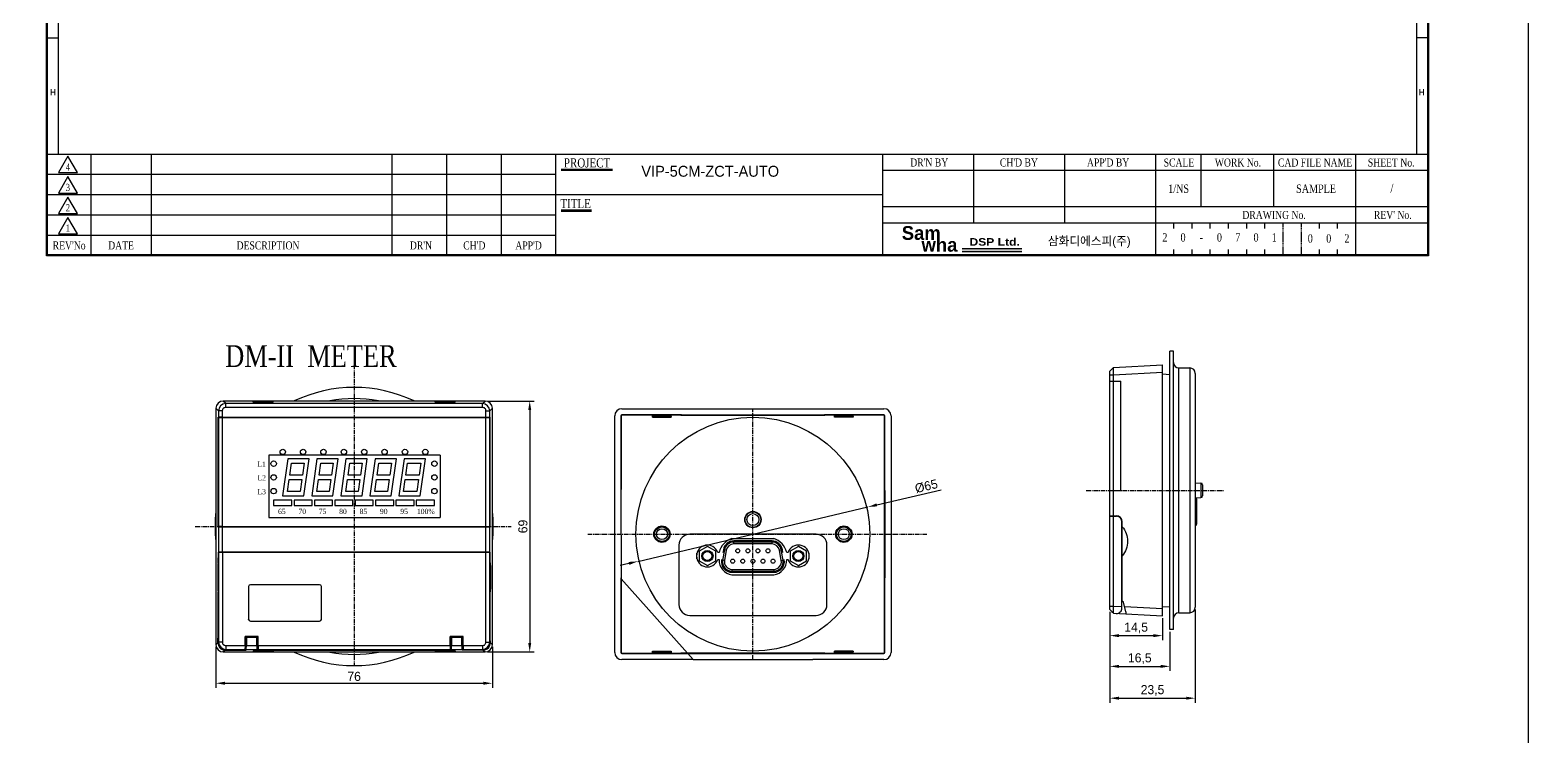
# Model space of a CAD drawing. Header units: millimetres. Extents: x 77 to 917, y 105 to 1108.
# Drawn here: x 505.4 to 917.3, y 593.1 to 787.2 of the extents above; entities that cross this region are included whole.
import ezdxf
from ezdxf.enums import TextEntityAlignment as Align

# ---------------------------------------------------------------- set-up
doc = ezdxf.new("R2010")
doc.units = ezdxf.units.MM
doc.linetypes.add('CENTER', pattern=[2, 1.25, -0.25, 0.25, -0.25])
doc.linetypes.add('HIDDEN', pattern=[0.375, 0.25, -0.125])
for name, color, linetype in [('02___PRT_ALL_AXES', 7, 'Continuous'), ('10', 1, 'Continuous'), ('20', 2, 'Continuous'), ('30', 3, 'Continuous'), ('40', 4, 'Continuous'), ('70', 7, 'Continuous'), ('ASHADE', 7, 'Continuous')]:
    doc.layers.add(name, color=color, linetype=linetype)
doc.styles.add('ghs', font='NGULIM.TTF')
doc.styles.add('SIMPLEX', font='SIMPLEX')
doc.styles.add('SS', font='batang.ttc', dxfattribs={"width": 0.8})
doc.styles.get("Standard").update_dxf_attribs({"font": 'BareunDotumPro1.ttf'})
doc.dimstyles.new('ISO-25', dxfattribs={"dimtxt": 2.5, "dimasz": 2.5, "dimexe": 1.25, "dimexo": 0.625, "dimtad": 1, "dimtxsty": 'Standard', "dimcen": 2.5, "dimadec": 0, "dimazin": 0, "dimtfac": 1, "dimtmove": 0, "dimatfit": 3, "dimfxl": 0, "dimarcsym": 0})

# ---------------------------------------------------------------- blocks, each defined once
blk = doc.blocks.new('*D6')
at = {"color": 0, "lineweight": -2}
for p, q in [((738.24, 656.6), (755.97, 660.79)), ((672.55, 641.09), (735.81, 656.03)), ((670.11, 640.52), (667.68, 639.94))]:
    blk.add_line(p, q, dxfattribs=at)
at = {"color": 0}
for points in [[(738.14, 657.01), (738.34, 656.2), (735.81, 656.03)], [(670.21, 640.11), (670.02, 640.92), (672.55, 641.09)]]:
    blk.add_solid(points, dxfattribs=at)
at = {"layer": 'Defpoints', "color": 0}
for p in [(735.81, 656.03), (672.55, 641.09)]:
    blk.add_point(p, dxfattribs=at)
at = {"color": 0, "insert": (751.86, 661.74), "char_height": 2.5, "attachment_point": 5, "rotation": 13.2846}
blk.add_mtext('%%c65', dxfattribs=at)
blk = doc.blocks.new('*D7')
at = {"color": 0, "lineweight": -2}
for p, q in [((802.3, 627.24), (802.3, 619.41)), ((816.8, 625.48), (816.8, 619.41)), ((804.8, 620.66), (814.3, 620.66))]:
    blk.add_line(p, q, dxfattribs=at)
at = {"color": 0}
for points in [[(804.8, 621.08), (804.8, 620.24), (802.3, 620.66)], [(814.3, 620.24), (814.3, 621.08), (816.8, 620.66)]]:
    blk.add_solid(points, dxfattribs=at)
at = {"layer": 'Defpoints', "color": 0}
for p in [(802.3, 627.86), (816.8, 626.1), (816.8, 620.66)]:
    blk.add_point(p, dxfattribs=at)
at = {"color": 0, "insert": (809.55, 622.77), "char_height": 2.5, "attachment_point": 5}
blk.add_mtext('14,5', dxfattribs=at)
blk = doc.blocks.new('*D8')
at = {"color": 0, "lineweight": -2}
for p, q in [((802.3, 627.24), (802.3, 610.97)), ((818.8, 621.73), (818.8, 610.97)), ((804.8, 612.22), (816.3, 612.22))]:
    blk.add_line(p, q, dxfattribs=at)
at = {"color": 0}
for points in [[(804.8, 612.63), (804.8, 611.8), (802.3, 612.22)], [(816.3, 611.8), (816.3, 612.63), (818.8, 612.22)]]:
    blk.add_solid(points, dxfattribs=at)
at = {"layer": 'Defpoints', "color": 0}
for p in [(802.3, 627.86), (818.8, 622.35), (818.8, 612.22)]:
    blk.add_point(p, dxfattribs=at)
at = {"color": 0, "insert": (810.55, 614.33), "char_height": 2.5, "attachment_point": 5}
blk.add_mtext('16,5', dxfattribs=at)
blk = doc.blocks.new('*D9')
at = {"color": 0, "lineweight": -2}
for p, q in [((802.3, 626.61), (802.3, 602.21)), ((825.8, 627.83), (825.8, 602.21)), ((804.8, 603.46), (823.3, 603.46))]:
    blk.add_line(p, q, dxfattribs=at)
at = {"color": 0}
for points in [[(804.8, 603.88), (804.8, 603.05), (802.3, 603.46)], [(823.3, 603.05), (823.3, 603.88), (825.8, 603.46)]]:
    blk.add_solid(points, dxfattribs=at)
at = {"layer": 'Defpoints', "color": 0}
for p in [(802.3, 627.24), (825.8, 628.45), (825.8, 603.46)]:
    blk.add_point(p, dxfattribs=at)
at = {"color": 0, "insert": (814.05, 605.58), "char_height": 2.5, "attachment_point": 5}
blk.add_mtext('23,5', dxfattribs=at)
blk = doc.blocks.new('*D10')
at = {"color": 0, "lineweight": -2}
for p, q in [((556.54, 617.54), (556.54, 606.32)), ((632.54, 617.54), (632.54, 606.32)), ((559.04, 607.57), (630.04, 607.57))]:
    blk.add_line(p, q, dxfattribs=at)
at = {"color": 0}
for points in [[(559.04, 607.99), (559.04, 607.15), (556.54, 607.57)], [(630.04, 607.15), (630.04, 607.99), (632.54, 607.57)]]:
    blk.add_solid(points, dxfattribs=at)
at = {"layer": 'Defpoints', "color": 0}
for p in [(556.54, 618.16), (632.54, 618.16), (632.54, 607.57)]:
    blk.add_point(p, dxfattribs=at)
at = {"color": 0, "insert": (594.54, 609.45), "char_height": 2.5, "attachment_point": 5}
blk.add_mtext('76', dxfattribs=at)
blk = doc.blocks.new('*D11')
at = {"color": 0, "lineweight": -2}
for p, q in [((631.17, 685.17), (644.07, 685.17)), ((642.82, 682.67), (642.82, 618.67)), ((631.17, 616.17), (644.07, 616.17))]:
    blk.add_line(p, q, dxfattribs=at)
at = {"color": 0}
for points in [[(643.24, 682.67), (642.41, 682.67), (642.82, 685.17)], [(642.41, 618.67), (643.24, 618.67), (642.82, 616.17)]]:
    blk.add_solid(points, dxfattribs=at)
at = {"layer": 'Defpoints', "color": 0}
for p in [(630.54, 685.17), (630.54, 616.17), (642.82, 616.17)]:
    blk.add_point(p, dxfattribs=at)
at = {"color": 0, "insert": (640.95, 650.67), "char_height": 2.5, "attachment_point": 5, "rotation": 90}
blk.add_mtext('69', dxfattribs=at)
blk = doc.blocks.new('makedsp')
at = {"layer": 'ASHADE'}
blk.add_hatch(color=5, dxfattribs=at).paths.add_polyline_path([(624.13, 175.72), (624.13, 176.66), (640.57, 176.66), (640.57, 175.72)])
at = {"layer": 'ASHADE', "color": 5}
for p, q in [((624.13, 176.66), (640.57, 176.66)), ((640.57, 175.72), (624.13, 175.72))]:
    blk.add_line(p, q, dxfattribs=at)
at = {"layer": 'ASHADE', "color": 20, "insert": (607.55, 182.79), "char_height": 3.7908, "width": 13.6224, "attachment_point": 1}
blk.add_mtext('{\\fPump Demi Bold LET|b0|i0|c0|p2;Sam}', dxfattribs=at)
at = {"layer": 'ASHADE', "color": 5, "insert": (612.98, 179.54), "char_height": 3.7908, "width": 13.6224, "attachment_point": 1}
blk.add_mtext('{\\fPump Demi Bold LET|b0|i0|c0|p2;wha}', dxfattribs=at)
at = {"layer": 'ASHADE', "insert": (626.15, 179.48), "char_height": 2.0792, "width": 16.1395, "attachment_point": 1}
blk.add_mtext('{\\fArial Black|b0|i0|c0|p34;DSP Ltd.}', dxfattribs=at)

msp = doc.modelspace()

# ---------------------------------------------------------------- linework, layer by layer
at = {"color": 1, "linetype": 'CENTER'}
for p, q in [((594.542, 695.276), (594.542, 612.417)), ((704.177, 614.058), (704.177, 683.058)), ((795.821, 660.604), (833.782, 660.604)), ((550.856, 650.667), (637.753, 650.667)), ((658.766, 648.558), (751.966, 648.558))]:
    msp.add_line(p, q, dxfattribs=at)
at = {"color": 7, "linetype": 'Continuous'}
for p, q in [((802.304, 693.344), (803.302, 694.396)), ((803.301, 694.395), (802.304, 693.344)), ((802.304, 690.68), (802.304, 693.344)), ((802.304, 692.399), (803.302, 692.399)), ((803.3, 694.395), (803.301, 694.395)), ((803.301, 694.395), (803.302, 694.396)), ((803.302, 694.396), (816.804, 695.104)), ((803.302, 692.399), (816.804, 693.106)), ((803.302, 690.671), (803.302, 692.399)), ((816.804, 626.104), (816.804, 695.104)), ((816.804, 692.604), (818.804, 692.499)), ((821.304, 626.954), (821.304, 694.254)), ((824.304, 694.254), (824.304, 626.954)), ((825.804, 692.754), (825.804, 628.454)), ((802.304, 690.68), (805.304, 690.654)), ((802.304, 690.578), (805.304, 690.604)), ((802.304, 660.63), (802.304, 690.578)), ((803.302, 660.621), (803.302, 690.586)), ((804.504, 690.597), (804.504, 690.661)), ((805.304, 660.554), (805.304, 690.654)), ((559.247, 684.46), (558.539, 685.167)), ((630.545, 685.167), (558.539, 685.167)), ((559.247, 683.407), (559.247, 684.46)), ((629.837, 684.46), (559.247, 684.46)), ((566.792, 684.895), (566.792, 684.96)), ((566.792, 684.96), (572.292, 684.96)), ((566.792, 684.895), (572.292, 684.895)), ((572.292, 684.895), (572.292, 684.96)), ((616.792, 684.895), (616.792, 684.96)), ((616.792, 684.96), (622.292, 684.96)), ((616.792, 684.895), (622.292, 684.895)), ((622.292, 684.895), (622.292, 684.96)), ((629.837, 684.46), (630.545, 685.167)), ((629.837, 683.407), (629.837, 684.46)), ((556.542, 683.17), (556.542, 618.165)), ((557.25, 682.463), (556.542, 683.17)), ((557.25, 680.735), (557.145, 680.717)), ((557.145, 650.617), (557.145, 680.717)), ((557.145, 680.717), (567.702, 680.717)), ((557.145, 680.667), (557.25, 680.65)), ((557.145, 680.667), (567.792, 680.667)), ((557.25, 682.463), (557.25, 680.735)), ((558.302, 682.463), (557.25, 682.463)), ((558.302, 680.744), (557.25, 680.735)), ((557.25, 680.65), (557.25, 650.685)), ((558.302, 680.641), (557.25, 680.65)), ((558.302, 682.463), (558.302, 680.744)), ((558.302, 680.744), (630.782, 680.744)), ((558.302, 680.641), (558.302, 650.694)), ((558.302, 680.641), (630.782, 680.641)), ((629.837, 683.407), (559.247, 683.407)), ((567.702, 680.717), (567.717, 680.725)), ((567.702, 680.717), (567.702, 680.667)), ((567.717, 680.725), (571.367, 680.725)), ((567.792, 680.717), (567.792, 680.667)), ((567.806, 680.717), (567.806, 680.66)), ((567.806, 680.66), (571.278, 680.66)), ((571.278, 680.66), (571.278, 680.717)), ((571.292, 680.667), (571.292, 680.717)), ((571.292, 680.667), (592.792, 680.667)), ((571.382, 680.717), (571.367, 680.725)), ((571.382, 680.717), (571.382, 680.667)), ((571.382, 680.717), (592.702, 680.717)), ((592.702, 680.717), (592.717, 680.725)), ((592.702, 680.717), (592.702, 680.667)), ((592.717, 680.725), (596.367, 680.725)), ((592.792, 680.717), (592.792, 680.667)), ((592.806, 680.717), (592.806, 680.66)), ((592.806, 680.66), (596.278, 680.66)), ((596.278, 680.66), (596.278, 680.725)), ((596.292, 680.667), (596.292, 680.717)), ((596.292, 680.667), (617.792, 680.667)), ((596.382, 680.717), (596.367, 680.725)), ((596.382, 680.717), (596.382, 680.667)), ((596.382, 680.717), (617.702, 680.717)), ((617.702, 680.717), (617.717, 680.725)), ((617.702, 680.717), (617.702, 680.667)), ((617.717, 680.725), (621.367, 680.725)), ((617.792, 680.717), (617.792, 680.667)), ((617.806, 680.717), (617.806, 680.66)), ((617.806, 680.66), (621.278, 680.66)), ((621.278, 680.66), (621.278, 680.725)), ((621.292, 680.667), (621.292, 680.717)), ((621.292, 680.667), (631.939, 680.667)), ((621.382, 680.717), (621.367, 680.725)), ((621.382, 680.717), (621.382, 680.667)), ((621.382, 680.717), (631.939, 680.717)), ((630.782, 680.744), (630.782, 682.463)), ((630.782, 682.463), (631.834, 682.463)), ((630.782, 680.744), (631.834, 680.735)), ((630.782, 680.641), (631.834, 680.65)), ((630.782, 650.694), (630.782, 680.641)), ((631.834, 682.463), (632.542, 683.17)), ((631.834, 680.735), (631.834, 682.463)), ((631.834, 680.735), (631.939, 680.717)), ((631.939, 680.667), (631.834, 680.65)), ((631.834, 650.685), (631.834, 680.65)), ((631.939, 650.617), (631.939, 680.717)), ((632.542, 618.165), (632.542, 683.17)), ((666.177, 652.733), (666.177, 681.061)), ((667.879, 681.056), (667.879, 660.56)), ((667.954, 680.981), (667.879, 681.056)), ((667.954, 681.056), (667.954, 660.796)), ((668.174, 683.058), (687.711, 683.058)), ((668.253, 681.281), (668.178, 681.356)), ((684.51, 681.356), (668.178, 681.356)), ((676.607, 681.281), (668.178, 681.281)), ((676.607, 680.721), (676.607, 681.281)), ((676.642, 681.176), (676.607, 681.281)), ((676.642, 680.896), (676.607, 680.721)), ((676.607, 680.721), (681.746, 680.721)), ((676.642, 680.896), (676.642, 681.176)), ((681.711, 681.149), (676.642, 681.149)), ((676.659, 681.083), (676.642, 681.083)), ((676.642, 680.984), (676.659, 681.071)), ((676.659, 681.071), (676.659, 681.149)), ((676.659, 681.071), (681.694, 681.071)), ((681.694, 681.071), (681.694, 681.149)), ((681.711, 681.083), (681.694, 681.083)), ((681.711, 680.984), (681.694, 681.071)), ((681.711, 681.176), (681.746, 681.281)), ((681.711, 680.896), (681.711, 681.176)), ((681.711, 680.896), (681.746, 680.721)), ((681.746, 680.721), (681.746, 681.281)), ((684.376, 681.281), (681.746, 681.281)), ((720.642, 683.058), (740.179, 683.058)), ((740.175, 681.356), (723.844, 681.356)), ((726.607, 681.281), (723.977, 681.281)), ((726.607, 680.721), (726.607, 681.281)), ((726.642, 681.176), (726.607, 681.281)), ((726.642, 680.896), (726.607, 680.721)), ((731.746, 680.721), (726.607, 680.721)), ((726.642, 680.896), (726.642, 681.176)), ((731.711, 681.149), (726.642, 681.149)), ((726.659, 681.083), (726.642, 681.083)), ((726.642, 680.984), (726.659, 681.071)), ((726.659, 681.071), (726.659, 681.149)), ((731.694, 681.071), (726.659, 681.071)), ((731.694, 681.071), (731.694, 681.149)), ((731.711, 681.083), (731.694, 681.083)), ((731.711, 680.984), (731.694, 681.071)), ((731.711, 681.176), (731.746, 681.281)), ((731.711, 680.896), (731.711, 681.176)), ((731.711, 680.896), (731.746, 680.721)), ((740.175, 681.281), (731.746, 681.281)), ((731.746, 680.721), (731.746, 681.281)), ((740.1, 681.281), (740.175, 681.356)), ((740.399, 680.981), (740.474, 681.056)), ((740.399, 660.796), (740.399, 681.056)), ((740.474, 660.56), (740.474, 681.056)), ((742.177, 681.061), (742.177, 652.733)), ((571.088, 670.263), (571.088, 653.417)), ((618.195, 670.263), (571.088, 670.263)), ((618.195, 670.263), (618.195, 653.178)), ((802.304, 660.63), (805.304, 660.604)), ((802.304, 660.528), (805.304, 660.554)), ((802.304, 653.604), (802.304, 660.528)), ((803.302, 653.604), (803.302, 660.536)), ((804.504, 660.547), (804.504, 660.611)), ((805.252, 660.553), (805.304, 660.604)), ((825.804, 662.639), (827.312, 662.612)), ((827.312, 662.612), (827.312, 658.595)), ((827.804, 662.112), (827.804, 659.095)), ((825.804, 658.569), (827.312, 658.595)), ((826.104, 658.274), (826.104, 651.274)), ((571.088, 653.117), (618.195, 653.117)), ((802.304, 653.604), (804.104, 653.604)), ((802.304, 627.864), (802.304, 653.504)), ((802.304, 653.504), (804.18, 653.471)), ((803.302, 628.809), (803.302, 653.486)), ((804.104, 653.471), (804.104, 653.604)), ((804.393, 653.451), (804.393, 653.577)), ((805.568, 652.649), (805.49, 652.645)), ((805.654, 628.269), (805.654, 651.971)), ((805.704, 651.351), (805.654, 651.354)), ((805.704, 630.097), (805.704, 652.004)), ((557.145, 650.667), (557.25, 650.685)), ((557.145, 650.667), (563.042, 650.667)), ((557.25, 650.6), (557.145, 650.617)), ((557.145, 650.617), (562.966, 650.617)), ((558.302, 650.694), (557.25, 650.685)), ((557.25, 650.6), (557.25, 643.667)), ((558.302, 650.591), (557.25, 650.6)), ((558.302, 650.694), (630.782, 650.694)), ((558.302, 650.591), (558.302, 643.667)), ((558.302, 650.591), (630.782, 650.591)), ((562.966, 650.617), (562.966, 650.667)), ((562.966, 650.617), (562.981, 650.61)), ((562.981, 650.61), (566.103, 650.61)), ((563.042, 650.667), (563.043, 650.611)), ((563.056, 650.674), (563.056, 650.617)), ((563.056, 650.674), (566.028, 650.674)), ((566.028, 650.617), (566.028, 650.674)), ((566.042, 650.667), (566.041, 650.611)), ((566.042, 650.667), (593.042, 650.667)), ((566.118, 650.617), (566.103, 650.61)), ((566.118, 650.617), (566.118, 650.667)), ((566.118, 650.617), (592.966, 650.617)), ((592.966, 650.617), (592.966, 650.667)), ((592.966, 650.617), (592.981, 650.61)), ((592.981, 650.61), (596.103, 650.61)), ((593.043, 650.611), (593.042, 650.667)), ((593.056, 650.674), (593.056, 650.61)), ((593.056, 650.674), (596.028, 650.674)), ((596.028, 650.617), (596.028, 650.674)), ((596.042, 650.667), (596.041, 650.611)), ((596.042, 650.667), (623.042, 650.667)), ((596.118, 650.617), (596.103, 650.61)), ((596.118, 650.617), (596.118, 650.667)), ((596.118, 650.617), (622.966, 650.617)), ((622.966, 650.617), (622.966, 650.667)), ((622.966, 650.617), (622.981, 650.61)), ((622.981, 650.61), (626.103, 650.61)), ((623.043, 650.611), (623.042, 650.667)), ((623.056, 650.674), (626.028, 650.674)), ((623.056, 650.674), (623.056, 650.61)), ((626.028, 650.617), (626.028, 650.674)), ((626.041, 650.611), (626.042, 650.667)), ((626.042, 650.667), (631.939, 650.667)), ((626.118, 650.617), (626.103, 650.61)), ((626.118, 650.617), (626.118, 650.667)), ((626.118, 650.617), (631.939, 650.617)), ((630.782, 650.694), (631.834, 650.685)), ((630.782, 650.591), (631.834, 650.6)), ((630.782, 643.667), (630.782, 650.591)), ((631.939, 650.667), (631.834, 650.685)), ((631.834, 650.6), (631.939, 650.617)), ((631.834, 643.667), (631.834, 650.6)), ((721.527, 648.558), (686.827, 648.558)), ((709.433, 646.688), (698.92, 646.688)), ((557.208, 643.667), (631.876, 643.667)), ((557.224, 643.535), (557.27, 643.55)), ((557.27, 643.55), (558.323, 643.567)), ((557.27, 643.55), (557.27, 618.872)), ((558.323, 643.567), (558.323, 618.872)), ((558.323, 643.567), (630.761, 643.567)), ((558.895, 643.641), (558.895, 643.567)), ((559.195, 643.667), (559.195, 643.567)), ((629.889, 643.567), (629.889, 643.667)), ((630.189, 643.567), (630.189, 643.641)), ((630.761, 643.567), (631.813, 643.55)), ((630.761, 618.872), (630.761, 643.567)), ((631.859, 643.535), (631.813, 643.55)), ((631.813, 618.872), (631.813, 643.55)), ((666.177, 616.056), (666.177, 644.384)), ((683.827, 645.558), (683.827, 629.208)), ((691.677, 645.183), (689.403, 643.871)), ((689.403, 643.871), (689.403, 641.246)), ((693.95, 643.871), (691.677, 645.183)), ((693.95, 641.246), (693.95, 643.871)), ((696.36, 644.24), (695.866, 641.44)), ((696.064, 644.292), (695.935, 643.558)), ((696.852, 644.153), (696.358, 641.353)), ((696.852, 644.153), (696.36, 644.24)), ((709.433, 646.388), (698.92, 646.388)), ((698.92, 645.888), (698.92, 646.388)), ((709.433, 645.888), (698.92, 645.888)), ((709.433, 645.888), (709.433, 646.388)), ((711.501, 644.153), (711.993, 644.24)), ((711.995, 641.353), (711.501, 644.153)), ((712.487, 641.44), (711.993, 644.24)), ((712.418, 643.558), (712.289, 644.292)), ((716.677, 645.183), (714.403, 643.871)), ((714.403, 643.871), (714.403, 641.246)), ((718.95, 643.871), (716.677, 645.183)), ((718.95, 641.246), (718.95, 643.871)), ((724.527, 629.208), (724.527, 645.558)), ((742.177, 644.384), (742.177, 616.056)), ((557.124, 640.667), (557.124, 642.067)), ((557.124, 642.067), (557.147, 642.067)), ((557.147, 642.035), (557.147, 618.749)), ((631.937, 642.067), (631.96, 642.067)), ((631.937, 618.749), (631.937, 642.035)), ((631.96, 640.667), (631.96, 642.067)), ((689.403, 641.246), (691.677, 639.933)), ((691.677, 639.933), (693.95, 641.246)), ((695.582, 641.558), (695.571, 641.492)), ((696.358, 641.353), (695.866, 641.44)), ((698.427, 638.888), (709.927, 638.888)), ((698.427, 638.888), (698.427, 638.388)), ((709.927, 638.888), (709.927, 638.388)), ((711.995, 641.353), (712.487, 641.44)), ((714.403, 641.246), (716.677, 639.933)), ((716.677, 639.933), (718.95, 641.246)), ((566.037, 634.652), (566.042, 634.646)), ((585.047, 634.652), (566.037, 634.652)), ((585.042, 634.646), (566.042, 634.646)), ((585.047, 634.652), (585.042, 634.646)), ((667.879, 636.557), (667.879, 616.06)), ((667.954, 636.321), (667.954, 616.06)), ((698.427, 638.388), (709.927, 638.388)), ((698.427, 638.088), (709.927, 638.088)), ((740.399, 616.06), (740.399, 636.321)), ((740.474, 616.06), (740.474, 636.557)), ((557.124, 620.16), (557.124, 632.667)), ((565.537, 634.152), (565.542, 634.147)), ((565.537, 634.152), (565.537, 625.141)), ((565.542, 634.147), (565.542, 625.146)), ((585.547, 634.152), (585.542, 634.147)), ((585.542, 625.146), (585.542, 634.147)), ((585.547, 625.141), (585.547, 634.152)), ((631.96, 620.16), (631.96, 632.667)), ((805.654, 630.692), (805.704, 630.69)), ((805.654, 630.192), (805.704, 630.19)), ((686.827, 626.208), (721.527, 626.208)), ((802.304, 628.809), (803.302, 628.809)), ((802.304, 627.864), (803.302, 626.811)), ((802.815, 627.325), (803.009, 627.12)), ((803.009, 627.12), (803.301, 626.812)), ((803.301, 626.812), (803.3, 626.813)), ((803.302, 626.811), (803.301, 626.812)), ((803.302, 628.809), (805.654, 628.685)), ((803.302, 626.811), (816.804, 626.104)), ((806.077, 629.854), (805.704, 630.097)), ((806.704, 627.243), (806.077, 629.854)), ((806.366, 628.648), (816.804, 628.101)), ((806.704, 627.243), (806.704, 626.633)), ((816.804, 628.604), (818.804, 628.709)), ((565.537, 625.141), (565.542, 625.146)), ((566.037, 624.641), (566.042, 624.646)), ((566.037, 624.641), (585.047, 624.641)), ((566.042, 624.646), (585.042, 624.646)), ((585.047, 624.641), (585.042, 624.646)), ((585.547, 625.141), (585.542, 625.146)), ((557.089, 618.712), (556.542, 618.165)), ((557.089, 618.712), (557.104, 619.918)), ((557.104, 619.918), (557.124, 620.16)), ((557.147, 619.918), (557.104, 619.918)), ((557.124, 620.16), (557.147, 620.16)), ((557.27, 618.872), (557.147, 618.749)), ((558.323, 618.872), (557.27, 618.872)), ((559.268, 617.927), (559.268, 616.875)), ((559.268, 617.927), (564.542, 617.927)), ((564.542, 617.927), (564.524, 616.875)), ((564.542, 617.927), (564.542, 620.454)), ((568.142, 620.454), (564.542, 620.454)), ((564.542, 620.3), (564.882, 620.3)), ((564.859, 620.254), (564.542, 620.254)), ((564.542, 620.16), (564.859, 620.16)), ((564.853, 619.918), (564.542, 619.918)), ((564.542, 619.154), (564.887, 619.154)), ((564.542, 617.954), (564.887, 617.954)), ((564.842, 617.307), (564.845, 617.954)), ((564.85, 619.154), (564.853, 619.918)), ((564.853, 619.918), (564.859, 620.16)), ((564.859, 620.254), (564.882, 620.3)), ((564.859, 620.16), (564.859, 620.254)), ((564.887, 620.454), (564.887, 620.209)), ((564.887, 620.209), (564.919, 620.177)), ((567.797, 620.209), (564.887, 620.209)), ((564.901, 616.875), (564.919, 617.927)), ((564.919, 620.177), (564.919, 617.927)), ((567.765, 620.177), (564.919, 620.177)), ((564.919, 617.927), (567.765, 617.927)), ((567.797, 620.209), (567.765, 620.177)), ((567.765, 617.927), (567.765, 620.177)), ((567.765, 617.927), (567.783, 616.875)), ((567.797, 620.209), (567.797, 620.454)), ((567.824, 620.254), (567.802, 620.3)), ((567.802, 620.3), (568.142, 620.3)), ((567.824, 620.254), (567.824, 620.16)), ((568.142, 620.254), (567.824, 620.254)), ((567.831, 619.918), (567.824, 620.16)), ((567.824, 620.16), (568.142, 620.16)), ((567.842, 617.307), (567.831, 619.918)), ((567.831, 619.918), (568.142, 619.918)), ((568.142, 617.927), (568.142, 620.454)), ((568.142, 617.927), (620.942, 617.927)), ((568.142, 617.927), (568.159, 616.875)), ((620.942, 617.927), (620.924, 616.875)), ((624.542, 620.454), (620.942, 620.454)), ((620.942, 617.927), (620.942, 620.454)), ((620.942, 620.3), (621.282, 620.3)), ((621.259, 620.254), (620.942, 620.254)), ((620.942, 620.16), (621.259, 620.16)), ((620.942, 619.918), (621.253, 619.918)), ((621.242, 617.307), (621.253, 619.918)), ((621.253, 619.918), (621.259, 620.16)), ((621.259, 620.254), (621.282, 620.3)), ((621.259, 620.16), (621.259, 620.254)), ((621.287, 620.454), (621.287, 620.209)), ((624.197, 620.209), (621.287, 620.209)), ((621.287, 620.209), (621.319, 620.177)), ((621.301, 616.875), (621.319, 617.927)), ((624.165, 620.177), (621.319, 620.177)), ((621.319, 620.177), (621.319, 617.927)), ((621.319, 617.927), (624.165, 617.927)), ((624.197, 620.209), (624.165, 620.177)), ((624.165, 617.927), (624.165, 620.177)), ((624.165, 617.927), (624.183, 616.875)), ((624.197, 620.209), (624.197, 620.454)), ((624.542, 619.154), (624.197, 619.154)), ((624.542, 617.954), (624.197, 617.954)), ((624.202, 620.3), (624.542, 620.3)), ((624.224, 620.254), (624.202, 620.3)), ((624.542, 620.254), (624.224, 620.254)), ((624.224, 620.254), (624.224, 620.16)), ((624.542, 620.16), (624.224, 620.16)), ((624.231, 619.918), (624.224, 620.16)), ((624.231, 619.918), (624.542, 619.918)), ((624.234, 619.154), (624.231, 619.918)), ((624.242, 617.307), (624.239, 617.954)), ((624.542, 617.927), (624.542, 620.454)), ((624.542, 617.927), (629.816, 617.927)), ((624.542, 617.927), (624.559, 616.875)), ((629.816, 617.927), (629.816, 616.875)), ((630.761, 618.872), (631.813, 618.872)), ((631.813, 618.872), (631.937, 618.749)), ((631.96, 620.16), (631.937, 620.16)), ((631.937, 619.918), (631.98, 619.918)), ((631.98, 619.918), (631.96, 620.16)), ((631.995, 618.712), (631.98, 619.918)), ((631.995, 618.712), (632.542, 618.165)), ((557.807, 617.307), (557.631, 617.307)), ((559.069, 616.697), (558.539, 616.167)), ((558.539, 616.167), (630.545, 616.167)), ((559.069, 616.697), (564.842, 616.697)), ((559.133, 616.832), (559.227, 616.834)), ((559.268, 616.875), (559.227, 616.834)), ((559.227, 616.834), (564.511, 616.834)), ((559.227, 616.832), (564.51, 616.832)), ((559.268, 616.875), (564.524, 616.875)), ((564.511, 616.834), (564.51, 616.833)), ((564.511, 616.834), (564.524, 616.875)), ((564.842, 617.307), (564.532, 617.307)), ((564.842, 616.697), (564.842, 617.307)), ((564.901, 616.875), (564.842, 616.697)), ((564.901, 616.875), (567.783, 616.875)), ((566.792, 616.44), (572.292, 616.44)), ((566.792, 616.44), (566.792, 616.374)), ((566.792, 616.374), (572.292, 616.374)), ((567.842, 616.697), (567.783, 616.875)), ((567.842, 617.307), (568.152, 617.307)), ((567.842, 616.697), (567.842, 617.307)), ((567.842, 616.697), (621.242, 616.697)), ((568.173, 616.834), (568.159, 616.875)), ((568.159, 616.875), (620.924, 616.875)), ((568.173, 616.834), (568.174, 616.833)), ((568.173, 616.834), (620.911, 616.834)), ((568.174, 616.832), (620.91, 616.832)), ((572.292, 616.44), (572.292, 616.374)), ((616.792, 616.44), (622.292, 616.44)), ((616.792, 616.44), (616.792, 616.374)), ((616.792, 616.374), (622.292, 616.374)), ((620.911, 616.834), (620.91, 616.833)), ((620.924, 616.875), (620.911, 616.834)), ((620.932, 617.307), (621.242, 617.307)), ((621.242, 616.697), (621.242, 617.307)), ((621.301, 616.875), (621.242, 616.697)), ((621.301, 616.875), (624.183, 616.875)), ((622.292, 616.44), (622.292, 616.374)), ((624.242, 616.697), (624.183, 616.875)), ((624.242, 617.307), (624.552, 617.307)), ((624.242, 616.697), (624.242, 617.307)), ((630.015, 616.697), (624.242, 616.697)), ((624.559, 616.875), (629.816, 616.875)), ((624.559, 616.875), (624.573, 616.834)), ((624.573, 616.834), (629.857, 616.834)), ((624.573, 616.834), (624.574, 616.833)), ((624.574, 616.832), (629.857, 616.832)), ((629.816, 616.875), (629.857, 616.834)), ((629.857, 616.834), (629.951, 616.832)), ((630.015, 616.697), (630.545, 616.167)), ((631.277, 617.307), (631.453, 617.307)), ((667.954, 616.135), (667.879, 616.06)), ((687.711, 614.058), (668.174, 614.058)), ((668.178, 615.836), (676.607, 615.836)), ((668.253, 615.836), (668.178, 615.761)), ((668.178, 615.761), (684.51, 615.761)), ((676.607, 616.395), (681.746, 616.395)), ((676.607, 616.395), (676.642, 616.22)), ((676.607, 615.836), (676.607, 616.395)), ((676.642, 615.94), (676.607, 615.836)), ((676.642, 615.94), (676.642, 616.22)), ((676.642, 616.133), (676.659, 616.045)), ((676.659, 616.033), (676.642, 616.033)), ((681.711, 615.968), (676.642, 615.968)), ((676.659, 616.045), (681.694, 616.045)), ((676.659, 615.968), (676.659, 616.045)), ((681.711, 616.133), (681.694, 616.045)), ((681.694, 615.968), (681.694, 616.045)), ((681.711, 616.033), (681.694, 616.033)), ((681.746, 616.395), (681.711, 616.22)), ((681.711, 615.94), (681.711, 616.22)), ((681.711, 615.94), (681.746, 615.836)), ((681.746, 615.836), (681.746, 616.395)), ((681.746, 615.836), (684.376, 615.836)), ((740.179, 614.058), (720.642, 614.058)), ((723.844, 615.761), (740.175, 615.761)), ((723.977, 615.836), (726.607, 615.836)), ((731.746, 616.395), (726.607, 616.395)), ((726.607, 616.395), (726.642, 616.22)), ((726.607, 615.836), (726.607, 616.395)), ((726.642, 615.94), (726.607, 615.836)), ((726.642, 615.94), (726.642, 616.22)), ((726.642, 616.133), (726.659, 616.045)), ((726.659, 616.033), (726.642, 616.033)), ((731.711, 615.968), (726.642, 615.968)), ((731.694, 616.045), (726.659, 616.045)), ((726.659, 615.968), (726.659, 616.045)), ((731.711, 616.133), (731.694, 616.045)), ((731.694, 615.968), (731.694, 616.045)), ((731.711, 616.033), (731.694, 616.033)), ((731.746, 616.395), (731.711, 616.22)), ((731.711, 615.94), (731.711, 616.22)), ((731.711, 615.94), (731.746, 615.836)), ((731.746, 615.836), (731.746, 616.395)), ((731.746, 615.836), (740.175, 615.836)), ((740.1, 615.836), (740.175, 615.761)), ((740.399, 616.135), (740.474, 616.06))]:
    msp.add_line(p, q, dxfattribs=at)
for p, q in [((684.376, 681.281), (723.977, 681.281)), ((684.51, 681.356), (723.844, 681.356)), ((687.711, 683.058), (720.642, 683.058)), ((667.879, 660.56), (667.954, 636.321)), ((740.399, 636.321), (740.399, 660.796)), ((740.474, 660.56), (740.474, 636.557)), ((571.088, 653.417), (571.088, 653.117)), ((666.177, 644.384), (666.177, 652.733)), ((742.177, 652.733), (742.177, 644.384)), ((667.954, 636.321), (687.711, 614.058)), ((723.977, 615.836), (684.376, 615.836)), ((684.51, 615.761), (723.844, 615.761)), ((687.711, 614.058), (720.642, 614.058))]:
    msp.add_line(p, q)
at = {"color": 1, "linetype": 'Continuous'}
for p, q in [((698.427, 647.388), (709.927, 647.388)), ((694.877, 643.558), (694.505, 643.558)), ((713.848, 643.558), (713.477, 643.558)), ((694.505, 641.558), (694.877, 641.558)), ((712.782, 641.492), (712.771, 641.558)), ((713.477, 641.558), (713.848, 641.558)), ((698.427, 637.388), (709.927, 637.388))]:
    msp.add_line(p, q, dxfattribs=at)
msp.add_lwpolyline([(77.374, 1009.23), (917.29, 1009.23), (917.29, 428.192), (77.374, 428.192)], close=True)
at = {"color": 7, "linetype": 'Continuous'}
for centre, radius in [((704.177, 648.558), 32.15), ((704.177, 652.558), 2.15), ((704.177, 652.558), 1.65), ((679.177, 648.558), 2.052), ((679.177, 648.558), 2.009), ((679.177, 648.558), 1.509), ((729.177, 648.558), 2.052), ((729.177, 648.558), 2.009), ((729.177, 648.558), 1.509), ((691.677, 642.558), 1.55), ((691.677, 642.558), 1.25), ((700.027, 643.978), 0.55), ((702.797, 643.978), 0.55), ((705.557, 643.978), 0.55), ((708.327, 643.978), 0.55), ((716.677, 642.558), 1.55), ((716.677, 642.558), 1.25), ((698.637, 641.138), 0.55), ((701.407, 641.138), 0.55), ((704.177, 641.138), 0.55), ((706.947, 641.138), 0.55), ((709.717, 641.138), 0.55)]:
    msp.add_circle(centre, radius, dxfattribs=at)
for centre, radius, start, end in [((821.304, 695.754), 1.5, 180, 270), ((824.304, 692.754), 1.5, 0, 90), ((559.25, 682.46), 2, 90.08421, 179.91579), ((594.542, 650.667), 35.15, 79.07725, 100.92275), ((629.834, 682.46), 2, 0.08421, 89.91579), ((668.178, 681.056), 0.225, 89.98645, 180.01355), ((740.175, 681.056), 0.225, 359.98645, 90.01355), ((827.304, 662.112), 0.5, 0, 89), ((827.304, 659.095), 0.5, 271, 0), ((825.604, 658.274), 0.5, 0, 36.70142), ((804.104, 652.004), 1.6, 0, 90), ((804.154, 651.971), 1.5, 0, 89), ((825.604, 651.274), 0.5, 293.60704, 0), ((686.827, 645.558), 3, 90, 180), ((698.92, 643.788), 2.9, 90, 170), ((709.433, 643.788), 2.9, 10, 90), ((721.527, 645.558), 3, 0, 90), ((698.92, 643.788), 2.6, 90, 170), ((698.92, 643.788), 2.1, 90, 170), ((709.433, 643.788), 2.6, 10, 90), ((709.433, 643.788), 2.1, 10, 90), ((546.159, 636.709), 11.657, 19.4695, 19.85245), ((642.924, 636.709), 11.657, 160.14755, 160.5305), ((698.427, 640.988), 2.9, 170, 270), ((698.427, 640.988), 2.6, 170, 270), ((698.427, 640.988), 2.1, 170, 270), ((709.927, 640.988), 2.6, 270, 10), ((709.927, 640.988), 2.1, 270, 10), ((546.166, 636.624), 11.65, 340.14755, 340.53109), ((642.918, 636.624), 11.65, 199.46891, 199.85245), ((686.827, 629.208), 3, 180, 270), ((721.527, 629.208), 3, 270, 0), ((804.154, 628.269), 1.5, 267, 0), ((821.304, 625.454), 1.5, 90, 180), ((824.304, 628.454), 1.5, 270, 0), ((559.271, 618.875), 2, 180.08421, 269.91579), ((629.813, 618.875), 2, 270.08421, 359.91579), ((594.542, 650.667), 35.15, 259.07725, 280.92275), ((668.178, 616.06), 0.225, 179.98645, 270.01355), ((740.175, 616.06), 0.225, 269.98645, 0.01355)]:
    msp.add_arc(centre, radius, start, end, dxfattribs=at)
at = {"color": 1, "linetype": 'Continuous'}
for centre, radius, start, end in [((700.088, 642.288), 5.364, 108.04142, 166.30414), ((708.265, 642.288), 5.364, 13.69586, 71.95858), ((691.677, 642.558), 3, 19.47122, 340.52878), ((716.677, 642.558), 3, 199.47122, 160.52878), ((699.013, 641.483), 4.137, 178.96339, 261.85337), ((709.34, 641.483), 4.137, 278.14663, 1.03661)]:
    msp.add_arc(centre, radius, start, end, dxfattribs=at)
at = {"color": 0, "linetype": 'Continuous'}
msp.add_arc((709.927, 640.988), 2.9, 270, 10, dxfattribs=at)
at = {"color": 7, "linetype": 'Continuous'}
for centre, major_axis, ratio, start_param, end_param in [((558.545, 683.165), (1.418, -1.418), 0.9972647, 2.357564, 3.9256213), ((630.539, 683.165), (1.418, 1.418), 0.9972647, -0.7840286, 0.7840286), ((668.179, 681.055), (1.418, -1.418), 0.9972647, 2.357564, 3.9256213), ((668.179, 681.055), (0.213, -0.213), 0.9972647, 8.6407493, 10.2088066), ((740.174, 681.055), (-0.213, -0.213), 0.9972647, 8.6407493, 10.2088066), ((740.174, 681.055), (-1.418, -1.418), 0.9972647, 2.357564, 3.9256213), ((557.208, 642.067), (0, 1.6), 0.0524078, 0, 1.5707963), ((557.226, 642.035), (0, 1.5), 0.0524078, 6.3006386, 7.8539816), ((558.905, 642.067), (0, 1.6), 0.0349208, 0.1819588, 0.3537786), ((630.179, 642.067), (0, 1.6), 0.0349208, -0.3537841, -0.1819588), ((631.858, 642.035), (0, 1.5), 0.0524078, -1.5707963, -0.0174533), ((631.876, 642.067), (0, 1.6), 0.0524078, -1.5707963, 0), ((566.037, 634.152), (0.354, -0.354), 0.9996955, 2.3563468, 3.9268385), ((566.042, 634.146), (0.354, -0.354), 0.9996955, 2.3563468, 3.9268385), ((585.042, 634.146), (-0.354, -0.354), 0.9996955, 2.3563468, 3.9268385), ((585.047, 634.152), (0.354, 0.354), 0.9996955, -0.7852459, 0.7852459), ((566.037, 625.141), (0.354, 0.354), 0.9996955, 2.3563468, 3.9268385), ((566.042, 625.147), (0.354, 0.354), 0.9996955, 2.3563468, 3.9268385), ((585.042, 625.147), (-0.354, 0.354), 0.9996955, 2.3563468, 3.9268385), ((585.047, 625.141), (-0.354, 0.354), 0.9996955, -3.9268385, -2.3563468), ((558.545, 618.17), (1.418, 1.418), 0.9972647, -3.9256213, -2.357564), ((559.092, 618.717), (0.876, 1.838), 0.9802708, -4.2724963, -3.506276), ((559.15, 618.754), (1.418, 1.418), 0.9972647, 2.357564, 2.5671651), ((564.887, 618.554), (0, 0.7), 0.0174551, -3.6798354, 0.5382428), ((564.882, 620.6), (0, 0.3), 0.0174551, -3.1066861, -2.0799773), ((567.802, 620.6), (0, 0.3), 0.0174551, -4.203208, -3.1764992), ((621.282, 620.6), (0, 0.3), 0.0174551, -3.1066861, -2.0799773), ((624.197, 618.554), (0, 0.7), 0.0174551, -0.5382428, 3.6798354), ((624.202, 620.6), (0, 0.3), 0.0174551, -4.203208, -3.1764992), ((630.539, 618.17), (1.418, -1.418), 0.9972647, -0.7840286, 0.7840286), ((629.992, 618.717), (-0.876, 1.838), 0.9802708, -2.7769093, -2.010689), ((629.934, 618.754), (-1.418, 1.418), 0.9972647, -2.5671651, -2.357564), ((559.074, 618.699), (1.418, 1.418), 0.9972647, -3.159401, -2.357564), ((630.01, 618.699), (1.418, -1.418), 0.9972647, -0.7840286, 0.0178083), ((668.179, 616.061), (1.418, 1.418), 0.9972647, 2.357564, 3.9256213), ((668.179, 616.061), (0.213, 0.213), 0.9972647, 8.6407493, 10.2088066), ((740.174, 616.061), (-0.213, 0.213), 0.9972647, 8.6407493, 10.2088066), ((740.174, 616.061), (-1.418, 1.418), 0.9972647, 2.357564, 3.9256213)]:
    msp.add_ellipse(centre, major_axis=major_axis, ratio=ratio, start_param=start_param, end_param=end_param, dxfattribs=at)
for points, knots in [([(803.302, 692.399), (803.298, 692.526), (803.293, 692.775), (803.286, 693.137), (803.281, 693.472), (803.279, 693.768), (803.28, 693.985), (803.282, 694.131), (803.284, 694.217), (803.287, 694.286), (803.29, 694.339), (803.295, 694.372), (803.297, 694.39), (803.3, 694.395)], [0, 0, 0, 0, 0.1906083, 0.3743539, 0.5442156, 0.6941577, 0.8186323, 0.8698734, 0.9131183, 0.9480079, 0.9742142, 0.9915234, 1, 1, 1, 1]), ([(559.247, 683.407), (559.124, 683.408), (558.875, 683.358), (558.561, 683.148), (558.351, 682.834), (558.301, 682.585), (558.302, 682.463)], [0, 0, 0, 0, 0.2502191, 0.500153, 0.7500302, 1, 1, 1, 1]), ([(630.782, 682.463), (630.782, 682.586), (630.733, 682.834), (630.523, 683.148), (630.208, 683.358), (629.96, 683.408), (629.837, 683.407)], [0, 0, 0, 0, 0.2502191, 0.500153, 0.7500302, 1, 1, 1, 1]), ([(826.104, 655.809), (826.104, 655.798), (826.084, 655.783), (826.055, 655.771), (826.019, 655.76), (825.976, 655.751), (825.903, 655.738), (825.845, 655.733), (825.804, 655.729)], [0, 0, 0, 0, 0.1018212, 0.1904723, 0.3061664, 0.4476743, 0.6126485, 1, 1, 1, 1]), ([(826.104, 653.009), (826.104, 652.998), (826.084, 652.983), (826.055, 652.971), (826.019, 652.96), (825.976, 652.951), (825.903, 652.938), (825.845, 652.933), (825.804, 652.929)], [0, 0, 0, 0, 0.1018212, 0.1904723, 0.3061664, 0.4476743, 0.6126485, 1, 1, 1, 1]), ([(805.704, 650.604), (806.18, 650.058), (806.943, 648.785), (807.338, 646.604), (806.943, 644.422), (806.18, 643.149), (805.704, 642.604)], [0, 0, 0, 0, 0.2499858, 0.5000001, 0.7500151, 1, 1, 1, 1]), ([(557.124, 640.667), (557.095, 640.047), (557.057, 638.713), (557.038, 636.667), (557.057, 634.622), (557.095, 633.288), (557.124, 632.667)], [0, 0, 0, 0, 0.2329971, 0.500001, 0.7670065, 1, 1, 1, 1]), ([(631.96, 640.667), (631.989, 640.047), (632.027, 638.713), (632.045, 636.667), (632.027, 634.622), (631.989, 633.288), (631.96, 632.667)], [0, 0, 0, 0, 0.2329971, 0.500001, 0.7670065, 1, 1, 1, 1]), ([(803.3, 626.813), (803.297, 626.817), (803.295, 626.835), (803.29, 626.869), (803.287, 626.921), (803.284, 626.991), (803.282, 627.077), (803.28, 627.222), (803.279, 627.439), (803.281, 627.735), (803.286, 628.07), (803.293, 628.433), (803.298, 628.682), (803.302, 628.809)], [0, 0, 0, 0, 0.0084827, 0.0257963, 0.0520065, 0.0868997, 0.1301473, 0.1813901, 0.3058655, 0.4558056, 0.6256622, 0.8093999, 1, 1, 1, 1]), ([(557.191, 618.332), (557.218, 618.207), (557.296, 617.966), (557.48, 617.645), (557.709, 617.38), (558.048, 617.108), (558.524, 616.888), (558.933, 616.832), (559.132, 616.832)], [0, 0, 0, 0, 0.1453169, 0.2844545, 0.4157128, 0.5400544, 0.7741645, 1, 1, 1, 1]), ([(558.323, 618.872), (558.322, 618.749), (558.372, 618.501), (558.582, 618.186), (558.896, 617.977), (559.145, 617.927), (559.268, 617.927)], [0, 0, 0, 0, 0.2502193, 0.5001512, 0.7500273, 1, 1, 1, 1]), ([(629.816, 617.927), (629.939, 617.927), (630.188, 617.977), (630.502, 618.187), (630.712, 618.501), (630.761, 618.749), (630.761, 618.872)], [0, 0, 0, 0, 0.2502193, 0.5001512, 0.7500273, 1, 1, 1, 1]), ([(629.952, 616.832), (630.151, 616.832), (630.559, 616.888), (631.036, 617.108), (631.374, 617.38), (631.604, 617.645), (631.788, 617.966), (631.866, 618.207), (631.893, 618.332)], [0, 0, 0, 0, 0.2258312, 0.4599354, 0.5842729, 0.7155252, 0.8546651, 1, 1, 1, 1])]:
    msp.add_open_spline(points, degree=3, knots=knots, dxfattribs=at)
at = {"layer": '02___PRT_ALL_AXES', "color": 7, "linetype": 'Continuous'}
for p, q in [((819.804, 698.854), (818.804, 698.854)), ((818.804, 622.354), (818.804, 698.853)), ((819.804, 622.354), (819.804, 698.853)), ((821.304, 694.254), (824.304, 694.254)), ((576.302, 669.247), (574.874, 659.087)), ((582.159, 669.247), (576.302, 669.247)), ((576.885, 664.767), (577.346, 668.047)), ((577.346, 668.047), (580.779, 668.047)), ((580.779, 668.047), (580.318, 664.767)), ((580.731, 659.087), (582.159, 669.247)), ((584.302, 669.247), (582.874, 659.087)), ((590.159, 669.247), (584.302, 669.247)), ((584.885, 664.767), (585.346, 668.047)), ((585.346, 668.047), (588.779, 668.047)), ((588.779, 668.047), (588.318, 664.767)), ((588.731, 659.087), (590.159, 669.247)), ((592.302, 669.247), (590.874, 659.087)), ((598.159, 669.247), (592.302, 669.247)), ((592.885, 664.767), (593.346, 668.047)), ((593.346, 668.047), (596.779, 668.047)), ((596.779, 668.047), (596.318, 664.767)), ((596.731, 659.087), (598.159, 669.247)), ((600.302, 669.247), (598.874, 659.087)), ((606.159, 669.247), (600.302, 669.247)), ((600.885, 664.767), (601.346, 668.047)), ((601.346, 668.047), (604.779, 668.047)), ((604.779, 668.047), (604.318, 664.767)), ((604.731, 659.087), (606.159, 669.247)), ((608.302, 669.247), (606.874, 659.087)), ((614.159, 669.247), (608.302, 669.247)), ((608.784, 664.767), (609.245, 668.047)), ((609.245, 668.047), (612.88, 668.047)), ((612.88, 668.047), (612.419, 664.767)), ((612.731, 659.087), (614.159, 669.247)), ((576.255, 660.287), (576.716, 663.567)), ((576.716, 663.567), (580.149, 663.567)), ((580.318, 664.767), (576.885, 664.767)), ((580.149, 663.567), (579.688, 660.287)), ((584.255, 660.287), (584.716, 663.567)), ((584.716, 663.567), (588.149, 663.567)), ((588.318, 664.767), (584.885, 664.767)), ((588.149, 663.567), (587.688, 660.287)), ((592.255, 660.287), (592.716, 663.567)), ((592.716, 663.567), (596.149, 663.567)), ((596.318, 664.767), (592.885, 664.767)), ((596.149, 663.567), (595.688, 660.287)), ((600.255, 660.287), (600.716, 663.567)), ((600.716, 663.567), (604.149, 663.567)), ((604.318, 664.767), (600.885, 664.767)), ((604.149, 663.567), (603.688, 660.287)), ((608.154, 660.287), (608.615, 663.567)), ((608.615, 663.567), (612.25, 663.567)), ((612.419, 664.767), (608.784, 664.767)), ((612.25, 663.567), (611.789, 660.287)), ((574.874, 659.087), (580.731, 659.087)), ((579.688, 660.287), (576.255, 660.287)), ((582.874, 659.087), (588.731, 659.087)), ((587.688, 660.287), (584.255, 660.287)), ((590.874, 659.087), (596.731, 659.087)), ((595.688, 660.287), (592.255, 660.287)), ((598.874, 659.087), (604.731, 659.087)), ((603.688, 660.287), (600.255, 660.287)), ((606.874, 659.087), (612.731, 659.087)), ((611.789, 660.287), (608.154, 660.287)), ((572.417, 657.867), (572.417, 656.467)), ((577.417, 657.867), (572.417, 657.867)), ((572.417, 656.467), (577.417, 656.467)), ((577.417, 656.467), (577.417, 657.867)), ((578.017, 657.867), (578.017, 656.467)), ((583.017, 657.867), (578.017, 657.867)), ((578.017, 656.467), (583.017, 656.467)), ((583.017, 656.467), (583.017, 657.867)), ((583.617, 657.867), (583.617, 656.467)), ((588.617, 657.867), (583.617, 657.867)), ((583.617, 656.467), (588.617, 656.467)), ((588.617, 656.467), (588.617, 657.867)), ((589.217, 657.867), (589.217, 656.467)), ((594.217, 657.867), (589.217, 657.867)), ((589.217, 656.467), (594.217, 656.467)), ((594.217, 656.467), (594.217, 657.867)), ((594.817, 657.867), (594.817, 656.467)), ((599.817, 657.867), (594.817, 657.867)), ((594.817, 656.467), (599.817, 656.467)), ((599.817, 656.467), (599.817, 657.867)), ((600.417, 657.867), (600.417, 656.467)), ((605.417, 657.867), (600.417, 657.867)), ((600.417, 656.467), (605.417, 656.467)), ((605.417, 656.467), (605.417, 657.867)), ((606.017, 657.867), (606.017, 656.467)), ((611.017, 657.867), (606.017, 657.867)), ((606.017, 656.467), (611.017, 656.467)), ((611.017, 656.467), (611.017, 657.867)), ((616.617, 657.867), (611.617, 657.867)), ((611.617, 657.867), (611.617, 656.467)), ((611.617, 656.467), (616.617, 656.467)), ((616.617, 656.467), (616.617, 657.867)), ((688.772, 641.812), (688.772, 643.305)), ((719.582, 643.305), (719.582, 641.812)), ((821.304, 626.954), (824.304, 626.954)), ((819.804, 622.354), (818.804, 622.354))]:
    msp.add_line(p, q, dxfattribs=at)
for centre, radius in [((574.917, 671.167), 0.75), ((580.517, 671.167), 0.75), ((586.117, 671.167), 0.75), ((591.717, 671.167), 0.75), ((597.317, 671.167), 0.75), ((602.917, 671.167), 0.75), ((608.517, 671.167), 0.75), ((614.117, 671.167), 0.75), ((572.417, 667.947), 0.75), ((616.617, 667.947), 0.75), ((572.417, 664.167), 0.75), ((616.617, 664.167), 0.75), ((572.417, 660.387), 0.75), ((616.617, 660.387), 0.75), ((679.177, 648.558), 2.25), ((704.177, 652.558), 2.25), ((729.177, 648.558), 2.25)]:
    msp.add_circle(centre, radius, dxfattribs=at)
for start, end in [(64.485, 115.515), (173.7303, 186.2697), (353.7303, 6.2697), (244.485, 295.515)]:
    msp.add_arc((594.542, 650.667), 38.25, start, end, dxfattribs=at)
at = {"layer": '10', "color": 7}
for p, q in [((651.433, 748.589), (665.542, 748.589)), ((651.433, 737.389), (659.769, 737.389))]:
    msp.add_line(p, q, dxfattribs=at)
for points in [[(515.857, 752.453), (513.259, 747.953), (518.455, 747.953)], [(515.857, 746.853), (513.259, 742.353), (518.455, 742.353)], [(515.857, 741.253), (513.259, 736.753), (518.455, 736.753)], [(515.857, 735.653), (513.259, 731.153), (518.455, 731.153)]]:
    msp.add_lwpolyline(points, close=True, dxfattribs=at)
at = {"layer": '20', "color": 7}
for p, q in [((513.234, 753.057), (513.234, 991.757)), ((886.634, 991.757), (886.634, 753.057))]:
    msp.add_line(p, q, dxfattribs=at)
at = {"layer": '30', "color": 7}
for p, q in [((509.934, 785.057), (513.234, 785.057)), ((889.934, 785.057), (886.634, 785.057))]:
    msp.add_line(p, q, dxfattribs=at)
at = {"layer": '40', "color": 7}
for p, q in [((522.199, 753.057), (522.199, 725.057)), ((538.699, 753.057), (538.699, 725.057)), ((604.934, 753.057), (604.934, 725.057)), ((619.934, 753.057), (619.934, 725.057)), ((634.934, 753.057), (634.934, 725.057)), ((649.934, 753.057), (649.934, 725.057)), ((739.934, 725.057), (739.934, 753.057)), ((764.934, 734.057), (764.934, 753.057)), ((789.934, 734.057), (789.934, 753.057)), ((814.934, 725.057), (814.934, 753.057)), ((827.434, 738.557), (827.434, 753.057)), ((847.434, 738.557), (847.434, 753.057)), ((869.934, 738.557), (869.934, 753.057)), ((649.934, 747.457), (509.934, 747.457)), ((889.934, 748.557), (739.934, 748.557)), ((649.934, 741.857), (509.934, 741.857)), ((739.934, 741.857), (649.934, 741.857)), ((889.734, 738.557), (739.934, 738.557)), ((869.934, 725.057), (869.934, 738.557)), ((649.934, 736.257), (509.934, 736.257)), ((889.734, 734.057), (739.934, 734.057)), ((819.934, 732.557), (819.934, 734.057)), ((824.934, 732.557), (824.934, 734.057)), ((829.934, 732.557), (829.934, 734.057)), ((834.934, 732.557), (834.934, 734.057)), ((839.934, 732.557), (839.934, 734.057)), ((844.949, 732.557), (844.949, 734.057)), ((859.934, 732.557), (859.934, 734.057)), ((864.934, 732.557), (864.934, 734.057)), ((649.934, 730.657), (509.934, 730.657)), ((819.934, 725.357), (819.934, 726.857)), ((824.934, 725.357), (824.934, 726.857)), ((829.934, 725.357), (829.934, 726.857)), ((834.934, 725.357), (834.934, 726.857)), ((839.934, 725.357), (839.934, 726.857)), ((844.949, 725.357), (844.949, 726.857)), ((859.934, 725.357), (859.934, 726.857)), ((864.934, 725.357), (864.934, 726.857))]:
    msp.add_line(p, q, dxfattribs=at)
at = {"layer": '40', "color": 7, "linetype": 'HIDDEN'}
for p, q in [((850.001, 725.357), (850.001, 734.057)), ((855.001, 725.357), (855.001, 734.057))]:
    msp.add_line(p, q, dxfattribs=at)
at = {"layer": '70', "color": 7}
for p, q in [((509.934, 725.057), (509.934, 995.057)), ((510.234, 725.357), (510.234, 994.757)), ((889.634, 994.757), (889.634, 725.357)), ((889.934, 995.057), (889.934, 725.057)), ((509.934, 753.057), (889.934, 753.057)), ((651.433, 748.889), (665.542, 748.889)), ((651.433, 737.689), (659.769, 737.689)), ((889.934, 725.057), (509.934, 725.057)), ((889.634, 725.357), (510.234, 725.357))]:
    msp.add_line(p, q, dxfattribs=at)

# ---------------------------------------------------------------- block references
at = {"linetype": 'HIDDEN'}
msp.add_blockref('makedsp', (137.561, 550.472), dxfattribs=at)

# ---------------------------------------------------------------- texts
at = {"color": 0, "style": 'SS', "width": 0.8}
msp.add_text('DM-II  METER', height=6, dxfattribs=at).set_placement((559.105, 694.518))
at = {"layer": '30', "color": 7, "style": 'SIMPLEX'}
for p in [(511.784, 770.057), (888.084, 770.057)]:
    msp.add_text('H', height=1.7, dxfattribs=at).set_placement(p, align=Align.MIDDLE)
at = {"layer": '40', "color": 7, "style": 'SS', "width": 0.8}
for s, height, p in [('4', 2, (515.844, 748.492)), ("DR'N BY", 2.2, (752.658, 749.642)), ("CH'D BY", 2.2, (777.313, 749.642)), ("APP'D BY", 2.2, (801.838, 749.642)), ('SCALE', 2.2, (821.327, 749.627)), ('WORK No.', 2.2, (837.524, 749.627)), ('CAD FILE NAME', 2.2, (858.726, 749.627)), ('SHEET No.', 2.2, (879.663, 749.627)), ('3', 2, (515.844, 742.892)), ('1/NS', 2.3, (821.226, 742.386)), ('SAMPLE', 2.3, (859.017, 742.386)), ('/', 2.5, (879.861, 742.386)), ('2', 2, (515.844, 737.292)), ('DRAWING No.', 2.2, (847.46, 735.221)), ("REV' No.", 2.2, (880.105, 735.221)), ('1', 2, (515.844, 731.692)), ("REV'No", 2.2, (516.193, 726.848)), ('DATE', 2.2, (530.471, 726.848)), ('DESCRIPTION', 2.2, (570.867, 726.848)), ("DR'N", 2.2, (612.913, 726.842)), ("CH'D", 2.2, (627.591, 726.842)), ("APP'D", 2.2, (642.5, 726.842)), ('2', 2.3, (817.442, 729.007)), ('0', 2.3, (822.442, 729.007)), ('-', 2.3, (827.442, 729.007)), ('0', 2.3, (832.442, 729.007)), ('7', 2.3, (837.509, 729.007)), ('0', 2.3, (842.509, 729.007)), ('1', 2.3, (847.509, 729.007)), ('0', 2.3, (857.427, 728.707)), ('0', 2.3, (862.494, 728.707)), ('2', 2.3, (867.494, 728.707))]:
    msp.add_text(s, height=height, dxfattribs=at).set_placement(p, align=Align.CENTER)
at = {"layer": '40', "color": 0, "style": 'SS', "width": 0.8}
for s, p in [('L1', (569.128, 667.105)), ('L2', (569.128, 663.325)), ('L3', (569.128, 659.545)), ('65', (574.679, 654.096)), ('70', (580.279, 654.096)), ('75', (585.879, 654.096)), ('80', (591.479, 654.096)), ('85', (597.079, 654.096)), ('90', (602.679, 654.096)), ('95', (608.279, 654.096)), ('100%%%', (614.247, 654.096))]:
    msp.add_text(s, height=1.4352, dxfattribs=at).set_placement(p, align=Align.CENTER)
at = {"layer": '70', "color": 7, "style": 'SS', "width": 0.8}
for s, p in [('PROJECT', (658.581, 749.386)), ('TITLE', (655.446, 738.186))]:
    msp.add_text(s, height=2.5, dxfattribs=at).set_placement(p, align=Align.CENTER)
at = {"layer": 'ASHADE', "ltscale": 2, "style": 'ghs'}
for s, height, p in [('VIP-5CM-ZCT-AUTO', 3, (673.498, 746.829)), ('삼화디에스피(주)', 2.352, (785.272, 727.967))]:
    msp.add_text(s, height=height, dxfattribs=at).set_placement(p)

# ---------------------------------------------------------------- dimensions: what is measured, and where the dimension line sits
dim = msp.add_linear_dim(base=(642.825, 616.167), p1=(630.545, 685.167), p2=(630.545, 616.167), angle=90, dimstyle='ISO-25')
dim.commit()
dim.dimension.update_dxf_attribs({"geometry": '*D11', "text_midpoint": (640.95, 650.667)})
dim = msp.add_diameter_dim_2p(p1=(672.546, 641.09), p2=(735.807, 656.026), dimstyle='ISO-25', override={"dimfxl": 3})
dim.commit()
dim.dimension.update_dxf_attribs({"geometry": '*D6', "text_midpoint": (752.288, 659.918), "dimtype": 163})
for base, p1, p2, picture, middle in [((825.804, 603.463), (802.304, 627.239), (825.804, 628.454), '*D9', (814.054, 605.576)), ((816.804, 620.661), (802.304, 627.864), (816.804, 626.104), '*D7', (809.554, 622.774)), ((818.804, 612.217), (802.304, 627.864), (818.804, 622.354), '*D8', (810.554, 614.33)), ((632.542, 607.57), (556.542, 618.165), (632.542, 618.165), '*D10', (594.542, 609.445))]:
    dim = msp.add_linear_dim(base=base, p1=p1, p2=p2, dimstyle='ISO-25')
    dim.commit()
    dim.dimension.update_dxf_attribs({"geometry": picture, "text_midpoint": middle})

doc.saveas('drawing.dxf')
